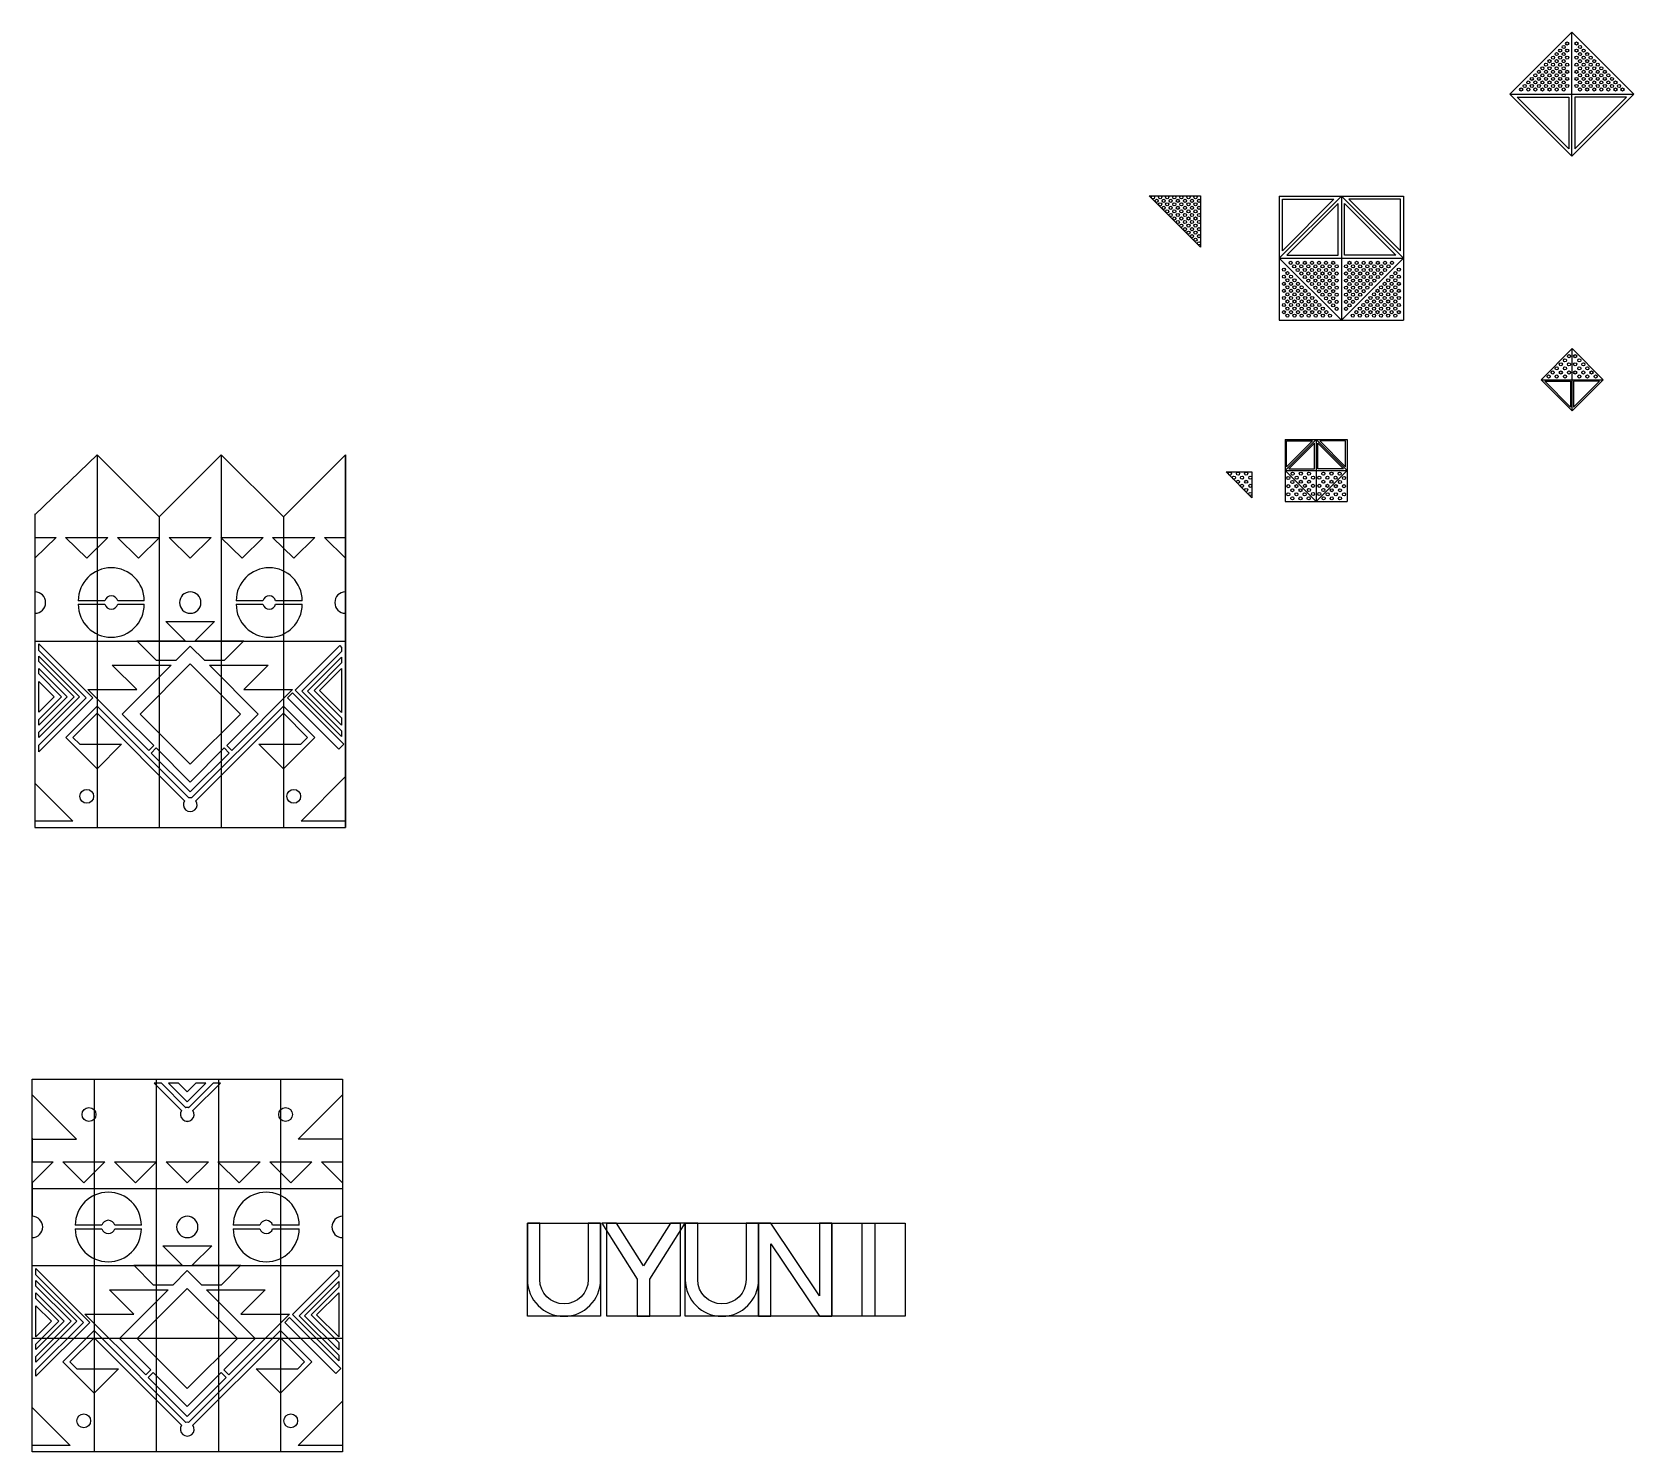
# Model space of a CAD drawing. Header units: metres. Extents: x 19.3 to 45.1, y -71.6 to -48.7.
import ezdxf

# ---------------------------------------------------------------- set-up
doc = ezdxf.new("R2010")
doc.units = ezdxf.units.M
doc.layers.add('0-LOUVRE', color=7, linetype='Continuous')

msp = doc.modelspace()

# ---------------------------------------------------------------- linework, layer by layer
at = {"color": 8}
for p, q in [((43.107, -49.713), (44.107, -48.713)), ((44.107, -50.713), (44.107, -48.713)), ((44.107, -48.713), (45.107, -49.713)), ((43.107, -49.713), (45.107, -49.713)), ((44.107, -50.713), (43.107, -49.713)), ((45.107, -49.713), (44.107, -50.713)), ((44.11, -53.809), (43.61, -54.309)), ((44.11, -54.809), (44.11, -53.809)), ((44.61, -54.309), (44.11, -53.809)), ((43.61, -54.309), (44.61, -54.309)), ((43.61, -54.309), (44.11, -54.809)), ((44.11, -54.809), (44.61, -54.309))]:
    msp.add_line(p, q, dxfattribs=at)
for p, q in [((39.395, -51.353), (41.395, -51.353)), ((39.395, -51.353), (39.395, -53.353)), ((40.395, -51.353), (39.395, -52.353)), ((40.395, -51.353), (40.395, -53.353)), ((41.395, -52.353), (40.395, -51.353)), ((41.395, -51.353), (41.395, -53.353)), ((39.395, -52.353), (41.395, -52.353)), ((39.395, -52.353), (40.395, -53.353)), ((40.395, -53.353), (41.395, -52.353)), ((39.395, -53.353), (41.395, -53.353)), ((39.489, -55.269), (40.489, -55.269)), ((39.489, -55.269), (39.489, -56.269)), ((39.489, -55.769), (39.989, -55.269)), ((39.989, -55.269), (39.989, -56.269)), ((39.989, -55.269), (40.489, -55.769)), ((40.489, -55.269), (40.489, -56.269)), ((39.989, -56.269), (39.489, -55.769)), ((39.489, -55.769), (40.489, -55.769)), ((40.489, -55.769), (39.989, -56.269)), ((39.489, -56.269), (40.489, -56.269))]:
    msp.add_line(p, q)
at = {"color": 8, "linetype": 'CONTINUOUS'}
for p, q in [((20.359, -55.516), (20.359, -61.516)), ((22.359, -55.516), (22.359, -61.516)), ((24.359, -55.516), (24.359, -61.516)), ((19.359, -56.467), (19.359, -56.849)), ((21.359, -56.516), (21.359, -61.516)), ((23.359, -56.516), (23.359, -61.516)), ((19.359, -56.849), (19.699, -56.849)), ((19.699, -56.849), (19.359, -57.183)), ((20.193, -57.183), (19.853, -56.849)), ((19.853, -56.849), (20.532, -56.849)), ((20.532, -56.849), (20.193, -57.183)), ((21.026, -57.183), (20.687, -56.849)), ((20.687, -56.849), (21.365, -56.849)), ((21.365, -56.849), (21.026, -57.183)), ((21.859, -57.183), (21.52, -56.849)), ((21.52, -56.849), (22.199, -56.849)), ((22.199, -56.849), (21.859, -57.183)), ((22.353, -56.849), (23.032, -56.849)), ((22.693, -57.183), (22.353, -56.849)), ((23.032, -56.849), (22.693, -57.183)), ((23.186, -56.849), (23.865, -56.849)), ((23.526, -57.183), (23.186, -56.849)), ((23.865, -56.849), (23.526, -57.183)), ((24.359, -57.183), (24.02, -56.849)), ((24.02, -56.849), (24.359, -56.849)), ((19.359, -57.183), (19.359, -57.723)), ((20.485, -57.868), (20.056, -57.868)), ((20.056, -57.923), (20.485, -57.923)), ((21.12, -57.868), (20.691, -57.868)), ((20.691, -57.923), (21.12, -57.923)), ((23.028, -57.868), (22.598, -57.868)), ((22.598, -57.923), (23.028, -57.923)), ((23.663, -57.868), (23.234, -57.868)), ((23.234, -57.923), (23.663, -57.923)), ((21.779, -58.512), (21.466, -58.199)), ((21.466, -58.199), (22.252, -58.199)), ((22.252, -58.199), (21.939, -58.512)), ((19.359, -58.516), (24.359, -58.516)), ((21.314, -58.829), (20.997, -58.512)), ((20.997, -58.512), (21.779, -58.512)), ((21.939, -58.512), (22.722, -58.512)), ((22.722, -58.512), (22.405, -58.829)), ((19.422, -58.561), (20.29, -59.43)), ((19.422, -58.666), (19.422, -58.561)), ((20.186, -59.43), (19.422, -58.666)), ((19.422, -58.757), (20.078, -59.413)), ((19.422, -58.846), (19.422, -58.757)), ((21.859, -58.596), (21.626, -58.829)), ((22.092, -58.829), (21.859, -58.596)), ((23.551, -59.306), (24.269, -58.589)), ((24.297, -58.685), (23.659, -59.323)), ((23.748, -59.323), (24.297, -58.774)), ((24.269, -58.589), (24.297, -58.617)), ((24.297, -58.617), (24.297, -58.685)), ((24.297, -58.774), (24.297, -58.866)), ((19.989, -59.413), (19.422, -58.846)), ((19.422, -58.957), (19.878, -59.413)), ((19.422, -59.046), (19.422, -58.957)), ((19.789, -59.413), (19.422, -59.046)), ((20.997, -59.297), (20.604, -58.905)), ((20.604, -58.905), (21.55, -58.905)), ((21.55, -58.905), (20.765, -59.69)), ((21.052, -59.69), (21.859, -58.883)), ((21.626, -58.829), (21.314, -58.829)), ((21.859, -58.883), (22.667, -59.69)), ((22.405, -58.829), (22.092, -58.829)), ((22.954, -59.69), (22.168, -58.905)), ((22.168, -58.905), (23.114, -58.905)), ((23.114, -58.905), (22.722, -59.297)), ((24.297, -58.866), (23.854, -59.309)), ((23.943, -59.309), (24.297, -58.955)), ((24.297, -58.955), (24.297, -59.664)), ((19.422, -59.165), (19.67, -59.413)), ((19.422, -59.661), (19.422, -59.165)), ((21.191, -60.277), (20.211, -59.297)), ((20.211, -59.297), (20.997, -59.297)), ((23.507, -59.297), (22.527, -60.277)), ((22.722, -59.297), (23.507, -59.297)), ((24.297, -60.052), (23.551, -59.306)), ((23.659, -59.323), (24.297, -59.96)), ((24.297, -59.871), (23.748, -59.323)), ((23.854, -59.309), (24.297, -59.753)), ((24.297, -59.664), (23.943, -59.309)), ((20.078, -59.413), (19.422, -60.07)), ((19.878, -59.413), (19.422, -59.869)), ((19.422, -59.981), (19.989, -59.413)), ((19.67, -59.413), (19.422, -59.661)), ((19.422, -59.78), (19.789, -59.413)), ((20.29, -59.43), (19.422, -60.298)), ((19.422, -60.194), (20.186, -59.43)), ((19.854, -60.067), (20.359, -59.562)), ((20.359, -59.562), (21.838, -61.041)), ((21.88, -61.041), (23.36, -59.562)), ((23.36, -59.562), (23.865, -60.067)), ((23.428, -59.43), (23.507, -59.351)), ((24.252, -60.254), (23.428, -59.43)), ((23.507, -59.351), (24.331, -60.175)), ((19.422, -59.869), (19.422, -59.78)), ((20.359, -59.677), (19.969, -60.067)), ((21.768, -61.087), (20.359, -59.677)), ((20.765, -59.69), (21.272, -60.197)), ((21.859, -60.498), (21.052, -59.69)), ((22.667, -59.69), (21.859, -60.498)), ((23.36, -59.677), (21.95, -61.087)), ((22.447, -60.197), (22.954, -59.69)), ((23.749, -60.067), (23.36, -59.677)), ((24.297, -59.753), (24.297, -59.871)), ((19.422, -60.07), (19.422, -59.981)), ((20.359, -60.572), (19.854, -60.067)), ((19.969, -60.067), (20.081, -60.178)), ((23.865, -60.067), (23.36, -60.572)), ((23.638, -60.178), (23.749, -60.067)), ((24.297, -59.96), (24.297, -60.052)), ((19.422, -60.298), (19.422, -60.194)), ((20.081, -60.178), (20.752, -60.178)), ((20.752, -60.178), (20.359, -60.572)), ((21.272, -60.197), (21.191, -60.277)), ((21.232, -60.318), (21.312, -60.237)), ((21.859, -60.945), (21.232, -60.318)), ((21.312, -60.237), (21.859, -60.785)), ((21.859, -60.785), (22.406, -60.237)), ((22.487, -60.318), (21.859, -60.945)), ((22.406, -60.237), (22.487, -60.318)), ((22.527, -60.277), (22.447, -60.197)), ((23.36, -60.572), (22.966, -60.178)), ((22.966, -60.178), (23.638, -60.178)), ((24.331, -60.175), (24.252, -60.254)), ((19.359, -60.802), (19.971, -61.414)), ((23.643, -61.414), (24.359, -60.698)), ((19.971, -61.414), (19.359, -61.414)), ((24.359, -61.414), (23.643, -61.414))]:
    msp.add_line(p, q, dxfattribs=at)
at = {"color": 8}
for points in [[(43.107, -49.713), (44.107, -50.713), (45.107, -49.713), (44.107, -48.713)], [(44.057, -50.592), (43.228, -49.763), (44.057, -49.763)], [(44.157, -50.592), (44.986, -49.763), (44.157, -49.763)], [(44.085, -54.749), (43.671, -54.334), (44.085, -54.334)], [(44.135, -54.749), (44.55, -54.334), (44.135, -54.334)]]:
    msp.add_lwpolyline(points, close=True, dxfattribs=at)
for points in [[(37.3, -51.347), (38.129, -51.347), (38.129, -52.176), (37.3, -51.347)], [(38.538, -55.794), (38.953, -55.794), (38.953, -56.209), (38.538, -55.794)]]:
    msp.add_lwpolyline(points)
for points in [[(40.274, -51.403), (39.445, -52.232), (39.445, -51.403)], [(40.345, -51.474), (39.515, -52.303), (40.345, -52.303)], [(40.445, -51.474), (41.274, -52.303), (40.445, -52.303)], [(40.515, -51.403), (41.345, -52.232), (41.345, -51.403)], [(39.929, -55.294), (39.514, -55.709), (39.514, -55.294)], [(39.964, -55.33), (39.55, -55.744), (39.964, -55.744)], [(40.014, -55.33), (40.429, -55.744), (40.014, -55.744)], [(40.05, -55.294), (40.464, -55.709), (40.464, -55.294)], [(27.288, -67.885), (28.468, -67.885), (28.468, -69.385), (27.288, -69.385)], [(29.831, -67.885), (29.594, -67.885), (29.158, -68.572), (28.722, -67.885), (28.485, -67.885), (29.058, -68.788), (29.058, -69.385), (29.258, -69.385), (29.258, -68.788)], [(28.568, -67.885), (29.748, -67.885), (29.748, -69.385), (28.568, -69.385)], [(29.831, -67.885), (31.011, -67.885), (31.011, -69.385), (29.831, -69.385)], [(31.011, -67.885), (32.191, -67.885), (32.191, -69.385), (31.011, -69.385)], [(31.211, -68.217), (31.991, -69.385), (32.191, -69.385), (32.191, -67.885), (31.991, -67.885), (31.991, -69.053), (31.211, -67.885), (31.011, -67.885), (31.011, -69.385), (31.211, -69.385)], [(32.191, -67.885), (33.371, -67.885), (33.371, -69.385), (32.191, -69.385)], [(32.681, -67.885), (32.881, -67.885), (32.881, -69.385), (32.681, -69.385)]]:
    msp.add_lwpolyline(points, close=True)
msp.add_lwpolyline([(44.11, -54.809), (43.61, -54.309), (44.11, -53.809), (44.61, -54.309), (44.11, -54.809)], dxfattribs=at)
at = {"color": 8, "linetype": 'CONTINUOUS'}
msp.add_lwpolyline([(24.359, -55.516), (23.359, -56.516), (22.359, -55.516), (21.359, -56.516), (20.359, -55.516), (19.359, -56.483), (19.359, -61.516), (24.359, -61.516)], close=True, dxfattribs=at)
for points in [[(27.488, -67.885), (27.288, -67.885), (27.288, -68.795, 1), (28.468, -68.795), (28.468, -67.885), (28.268, -67.885), (28.268, -68.795, -1), (27.488, -68.795)], [(30.031, -67.885), (29.831, -67.885), (29.831, -68.795, 1), (31.011, -68.795), (31.011, -67.885), (30.811, -67.885), (30.811, -68.795, -1), (30.031, -68.795)]]:
    msp.add_lwpolyline(points, format="xyb", close=True)
at = {"color": 8}
for centre in [(43.918, -49.011), (43.975, -48.954), (44.032, -48.897), (44.032, -49.011), (44.182, -48.897), (44.182, -49.011), (44.239, -48.954), (44.296, -49.011), (43.69, -49.239), (43.747, -49.182), (43.804, -49.125), (43.804, -49.239), (43.861, -49.068), (43.861, -49.182), (43.918, -49.125), (43.918, -49.239), (43.975, -49.068), (43.975, -49.182), (44.032, -49.125), (44.032, -49.239), (44.182, -49.125), (44.182, -49.239), (44.239, -49.068), (44.239, -49.182), (44.296, -49.125), (44.296, -49.239), (44.353, -49.068), (44.353, -49.182), (44.41, -49.125), (44.41, -49.239), (44.467, -49.182), (44.524, -49.239), (43.405, -49.524), (43.462, -49.467), (43.519, -49.41), (43.519, -49.524), (43.576, -49.353), (43.576, -49.467), (43.633, -49.296), (43.633, -49.41), (43.633, -49.524), (43.69, -49.353), (43.69, -49.467), (43.747, -49.296), (43.747, -49.41), (43.747, -49.524), (43.804, -49.353), (43.804, -49.467), (43.861, -49.296), (43.861, -49.41), (43.861, -49.524), (43.918, -49.353), (43.918, -49.467), (43.975, -49.296), (43.975, -49.41), (43.975, -49.524), (44.032, -49.353), (44.032, -49.467), (44.182, -49.353), (44.182, -49.467), (44.239, -49.296), (44.239, -49.41), (44.239, -49.524), (44.296, -49.353), (44.296, -49.467), (44.353, -49.296), (44.353, -49.41), (44.353, -49.524), (44.41, -49.353), (44.41, -49.467), (44.467, -49.296), (44.467, -49.41), (44.467, -49.524), (44.524, -49.353), (44.524, -49.467), (44.581, -49.296), (44.581, -49.41), (44.581, -49.524), (44.638, -49.353), (44.638, -49.467), (44.695, -49.41), (44.695, -49.524), (44.752, -49.467), (44.809, -49.524), (43.291, -49.638), (43.348, -49.581), (43.405, -49.638), (43.462, -49.581), (43.519, -49.638), (43.576, -49.581), (43.633, -49.638), (43.69, -49.581), (43.747, -49.638), (43.804, -49.581), (43.861, -49.638), (43.918, -49.581), (43.975, -49.638), (44.032, -49.581), (44.182, -49.581), (44.239, -49.638), (44.296, -49.581), (44.353, -49.638), (44.41, -49.581), (44.467, -49.638), (44.524, -49.581), (44.581, -49.638), (44.638, -49.581), (44.695, -49.638), (44.752, -49.581), (44.809, -49.638), (44.866, -49.581), (44.923, -49.638), (44.06, -53.93), (44.16, -53.93), (43.798, -54.193), (43.863, -54.127), (43.929, -54.061), (43.929, -54.193), (43.995, -53.996), (43.995, -54.127), (44.06, -54.061), (44.06, -54.193), (44.16, -54.061), (44.16, -54.193), (44.226, -53.996), (44.226, -54.127), (44.292, -54.061), (44.292, -54.193), (44.357, -54.127), (44.423, -54.193), (43.732, -54.258), (43.863, -54.258), (43.995, -54.258), (44.226, -54.258), (44.357, -54.258), (44.489, -54.258)]:
    msp.add_circle(centre, 0.025, dxfattribs=at)
for centre in [(37.363, -51.372), (37.42, -51.429), (37.477, -51.372), (37.477, -51.486), (37.534, -51.429), (37.534, -51.543), (37.591, -51.372), (37.591, -51.486), (37.591, -51.6), (37.648, -51.429), (37.648, -51.543), (37.705, -51.372), (37.705, -51.486), (37.705, -51.6), (37.762, -51.429), (37.762, -51.543), (37.819, -51.372), (37.819, -51.486), (37.819, -51.6), (37.876, -51.429), (37.876, -51.543), (37.933, -51.372), (37.933, -51.486), (37.933, -51.6), (37.99, -51.429), (37.99, -51.543), (38.047, -51.372), (38.047, -51.486), (38.047, -51.6), (38.104, -51.429), (38.104, -51.543), (37.648, -51.657), (37.705, -51.714), (37.762, -51.657), (37.762, -51.771), (37.819, -51.714), (37.819, -51.828), (37.876, -51.657), (37.876, -51.771), (37.933, -51.714), (37.933, -51.828), (37.99, -51.657), (37.99, -51.771), (38.047, -51.714), (38.047, -51.828), (38.104, -51.657), (38.104, -51.771), (37.876, -51.885), (37.933, -51.942), (37.99, -51.885), (37.99, -51.999), (38.047, -51.942), (38.047, -52.056), (38.104, -51.885), (38.104, -51.999), (38.104, -52.113), (39.47, -52.537), (39.527, -52.594), (39.579, -52.428), (39.636, -52.485), (39.693, -52.428), (39.693, -52.542), (39.75, -52.485), (39.75, -52.599), (39.807, -52.428), (39.807, -52.542), (39.864, -52.485), (39.864, -52.599), (39.921, -52.428), (39.921, -52.542), (39.978, -52.485), (39.978, -52.599), (40.035, -52.428), (40.035, -52.542), (40.092, -52.485), (40.092, -52.599), (40.149, -52.428), (40.149, -52.542), (40.206, -52.485), (40.206, -52.599), (40.263, -52.428), (40.263, -52.542), (40.32, -52.485), (40.32, -52.599), (40.47, -52.485), (40.47, -52.599), (40.527, -52.428), (40.527, -52.542), (40.584, -52.485), (40.584, -52.599), (40.641, -52.428), (40.641, -52.542), (40.698, -52.485), (40.698, -52.599), (40.755, -52.428), (40.755, -52.542), (40.812, -52.485), (40.812, -52.599), (40.869, -52.428), (40.869, -52.542), (40.926, -52.485), (40.926, -52.599), (40.983, -52.428), (40.983, -52.542), (41.04, -52.485), (41.04, -52.599), (41.097, -52.428), (41.097, -52.542), (41.154, -52.485), (41.211, -52.428), (41.263, -52.594), (41.32, -52.537), (39.47, -52.651), (39.47, -52.765), (39.47, -52.879), (39.527, -52.708), (39.527, -52.822), (39.584, -52.651), (39.584, -52.765), (39.584, -52.879), (39.641, -52.708), (39.641, -52.822), (39.698, -52.765), (39.698, -52.879), (39.755, -52.822), (39.807, -52.656), (39.812, -52.879), (39.864, -52.713), (39.921, -52.656), (39.921, -52.77), (39.978, -52.713), (39.978, -52.827), (40.035, -52.656), (40.035, -52.77), (40.035, -52.884), (40.092, -52.713), (40.092, -52.827), (40.149, -52.656), (40.149, -52.77), (40.149, -52.884), (40.206, -52.713), (40.206, -52.827), (40.263, -52.656), (40.263, -52.77), (40.263, -52.884), (40.32, -52.713), (40.32, -52.827), (40.47, -52.713), (40.47, -52.827), (40.527, -52.656), (40.527, -52.77), (40.527, -52.884), (40.584, -52.713), (40.584, -52.827), (40.641, -52.656), (40.641, -52.77), (40.641, -52.884), (40.698, -52.713), (40.698, -52.827), (40.755, -52.656), (40.755, -52.77), (40.755, -52.884), (40.812, -52.713), (40.812, -52.827), (40.869, -52.656), (40.869, -52.77), (40.926, -52.713), (40.978, -52.879), (40.983, -52.656), (41.035, -52.822), (41.092, -52.765), (41.092, -52.879), (41.149, -52.708), (41.149, -52.822), (41.206, -52.651), (41.206, -52.765), (41.206, -52.879), (41.263, -52.708), (41.263, -52.822), (41.32, -52.651), (41.32, -52.765), (41.32, -52.879), (39.47, -52.993), (39.47, -53.107), (39.527, -52.936), (39.527, -53.05), (39.584, -52.993), (39.584, -53.107), (39.641, -52.936), (39.641, -53.05), (39.698, -52.993), (39.698, -53.107), (39.755, -52.936), (39.755, -53.05), (39.812, -52.993), (39.812, -53.107), (39.869, -52.936), (39.869, -53.05), (39.926, -52.993), (39.926, -53.107), (39.983, -53.05), (40.04, -53.107), (40.092, -52.941), (40.149, -52.998), (40.206, -52.941), (40.206, -53.055), (40.263, -52.998), (40.263, -53.112), (40.32, -52.941), (40.32, -53.055), (40.47, -52.941), (40.47, -53.055), (40.527, -52.998), (40.527, -53.112), (40.584, -52.941), (40.584, -53.055), (40.641, -52.998), (40.698, -52.941), (40.75, -53.107), (40.807, -53.05), (40.864, -52.993), (40.864, -53.107), (40.921, -52.936), (40.921, -53.05), (40.978, -52.993), (40.978, -53.107), (41.035, -52.936), (41.035, -53.05), (41.092, -52.993), (41.092, -53.107), (41.149, -52.936), (41.149, -53.05), (41.206, -52.993), (41.206, -53.107), (41.263, -52.936), (41.263, -53.05), (41.32, -52.993), (41.32, -53.107), (39.47, -53.221), (39.527, -53.164), (39.527, -53.278), (39.584, -53.221), (39.641, -53.164), (39.641, -53.278), (39.698, -53.221), (39.755, -53.164), (39.755, -53.278), (39.812, -53.221), (39.869, -53.164), (39.869, -53.278), (39.926, -53.221), (39.983, -53.164), (39.983, -53.278), (40.04, -53.221), (40.097, -53.164), (40.097, -53.278), (40.154, -53.221), (40.211, -53.278), (40.32, -53.169), (40.47, -53.169), (40.579, -53.278), (40.636, -53.221), (40.693, -53.164), (40.693, -53.278), (40.75, -53.221), (40.807, -53.164), (40.807, -53.278), (40.864, -53.221), (40.921, -53.164), (40.921, -53.278), (40.978, -53.221), (41.035, -53.164), (41.035, -53.278), (41.092, -53.221), (41.149, -53.164), (41.149, -53.278), (41.206, -53.221), (41.263, -53.164), (41.263, -53.278), (41.32, -53.221), (38.599, -55.82), (38.665, -55.886), (38.731, -55.82), (38.731, -55.952), (38.796, -55.886), (38.862, -55.82), (38.862, -55.952), (38.928, -55.886), (39.54, -55.891), (39.606, -55.957), (39.611, -55.82), (39.677, -55.886), (39.742, -55.82), (39.742, -55.952), (39.808, -55.886), (39.874, -55.82), (39.874, -55.952), (39.939, -55.886), (40.039, -55.886), (40.105, -55.82), (40.105, -55.952), (40.171, -55.886), (40.236, -55.82), (40.236, -55.952), (40.302, -55.886), (40.367, -55.82), (40.373, -55.957), (40.438, -55.891), (38.796, -56.017), (38.862, -56.083), (38.928, -56.017), (38.928, -56.149), (39.54, -56.022), (39.54, -56.154), (39.606, -56.088), (39.606, -56.219), (39.672, -56.022), (39.672, -56.154), (39.737, -56.088), (39.737, -56.219), (39.803, -56.154), (39.808, -56.017), (39.869, -56.219), (39.874, -56.083), (39.939, -56.017), (39.939, -56.149), (40.039, -56.017), (40.039, -56.149), (40.105, -56.083), (40.11, -56.219), (40.171, -56.017), (40.176, -56.154), (40.241, -56.088), (40.241, -56.219), (40.307, -56.022), (40.307, -56.154), (40.373, -56.088), (40.373, -56.219), (40.438, -56.022), (40.438, -56.154)]:
    msp.add_circle(centre, 0.025)
at = {"color": 8, "linetype": 'CONTINUOUS'}
for centre in [(20.192, -61.015), (23.526, -61.015)]:
    msp.add_circle(centre, 0.111, dxfattribs=at)
for centre, radius, start, end in [((20.588, -57.868), 0.532, 0, 180), ((23.131, -57.868), 0.532, 0, 180), ((19.359, -57.896), 0.172, -90, 90), ((21.859, -57.896), 0.172, 0, 180), ((24.359, -57.896), 0.172, 90, -90), ((20.588, -57.923), 0.532, -180, 0), ((20.588, -57.896), 0.107, 15.0259, 164.9741), ((20.588, -57.896), 0.107, -164.9741, -15.0259), ((21.859, -57.896), 0.172, -180, 0), ((23.131, -57.923), 0.532, -180, 0), ((23.131, -57.896), 0.107, 15.0259, 164.9741), ((23.131, -57.896), 0.107, -164.9741, -15.0259), ((21.859, -61.15), 0.111, 145.1803, 34.8197), ((21.859, -61.137), 0.0979, 77.4947, 102.5053)]:
    msp.add_arc(centre, radius, start, end, dxfattribs=at)
at = {"layer": '0-LOUVRE', "color": 250, "linetype": 'CONTINUOUS'}
for p, q in [((19.312, -71.568), (19.312, -65.568)), ((20.312, -65.568), (20.312, -71.568)), ((21.312, -65.568), (21.312, -71.568)), ((22.312, -65.568), (22.312, -71.568)), ((23.312, -65.568), (23.312, -71.568)), ((24.312, -65.568), (24.312, -71.568)), ((20.028, -66.535), (19.312, -65.819)), ((23.596, -66.535), (24.312, -65.819)), ((19.312, -66.519), (19.312, -66.901)), ((19.312, -66.535), (20.028, -66.535)), ((24.312, -66.535), (23.596, -66.535)), ((19.312, -66.901), (19.651, -66.901)), ((19.651, -66.901), (19.312, -67.235)), ((20.145, -67.235), (19.806, -66.901)), ((19.806, -66.901), (20.485, -66.901)), ((20.485, -66.901), (20.145, -67.235)), ((20.979, -67.235), (20.639, -66.901)), ((20.639, -66.901), (21.318, -66.901)), ((21.318, -66.901), (20.979, -67.235)), ((21.812, -67.235), (21.473, -66.901)), ((21.473, -66.901), (22.151, -66.901)), ((22.151, -66.901), (21.812, -67.235)), ((22.306, -66.901), (22.984, -66.901)), ((22.645, -67.235), (22.306, -66.901)), ((22.984, -66.901), (22.645, -67.235)), ((23.139, -66.901), (23.818, -66.901)), ((23.478, -67.235), (23.139, -66.901)), ((23.818, -66.901), (23.478, -67.235)), ((24.312, -67.235), (23.972, -66.901)), ((23.972, -66.901), (24.312, -66.901)), ((19.312, -67.235), (19.312, -67.775)), ((24.312, -67.333), (19.312, -67.333)), ((20.438, -67.92), (20.008, -67.92)), ((20.008, -67.975), (20.438, -67.975)), ((21.073, -67.92), (20.643, -67.92)), ((20.643, -67.975), (21.073, -67.975)), ((22.98, -67.92), (22.551, -67.92)), ((22.551, -67.975), (22.98, -67.975)), ((23.616, -67.92), (23.186, -67.92)), ((23.186, -67.975), (23.616, -67.975)), ((21.732, -68.564), (21.419, -68.251)), ((21.419, -68.251), (22.205, -68.251)), ((22.205, -68.251), (21.892, -68.564)), ((19.312, -68.568), (24.312, -68.568)), ((19.375, -68.613), (20.243, -69.482)), ((19.375, -68.718), (19.375, -68.613)), ((21.267, -68.881), (20.95, -68.564)), ((20.95, -68.564), (21.732, -68.564)), ((21.892, -68.564), (22.674, -68.564)), ((22.674, -68.564), (22.357, -68.881)), ((20.139, -69.482), (19.375, -68.718)), ((19.375, -68.809), (20.031, -69.465)), ((19.375, -68.898), (19.375, -68.809)), ((21.812, -68.648), (21.579, -68.881)), ((22.045, -68.881), (21.812, -68.648)), ((23.504, -69.358), (24.222, -68.641)), ((24.25, -68.737), (23.612, -69.375)), ((23.701, -69.375), (24.25, -68.826)), ((24.222, -68.641), (24.25, -68.669)), ((24.25, -68.669), (24.25, -68.737)), ((24.25, -68.826), (24.25, -68.918)), ((19.942, -69.465), (19.375, -68.898)), ((19.375, -69.009), (19.831, -69.465)), ((19.375, -69.098), (19.375, -69.009)), ((19.742, -69.465), (19.375, -69.098)), ((20.95, -69.349), (20.557, -68.957)), ((20.557, -68.957), (21.503, -68.957)), ((21.503, -68.957), (20.718, -69.742)), ((21.005, -69.742), (21.812, -68.935)), ((21.579, -68.881), (21.267, -68.881)), ((21.812, -68.935), (22.619, -69.742)), ((22.357, -68.881), (22.045, -68.881)), ((22.906, -69.742), (22.121, -68.957)), ((22.121, -68.957), (23.067, -68.957)), ((23.067, -68.957), (22.674, -69.349)), ((24.25, -68.918), (23.806, -69.361)), ((23.895, -69.361), (24.25, -69.007)), ((24.25, -69.007), (24.25, -69.716)), ((19.375, -69.217), (19.623, -69.465)), ((19.375, -69.713), (19.375, -69.217)), ((21.144, -70.329), (20.164, -69.349)), ((20.164, -69.349), (20.95, -69.349)), ((23.46, -69.349), (22.48, -70.329)), ((22.674, -69.349), (23.46, -69.349)), ((24.25, -70.104), (23.504, -69.358)), ((23.612, -69.375), (24.25, -70.012)), ((24.25, -69.923), (23.701, -69.375)), ((23.806, -69.361), (24.25, -69.804)), ((24.25, -69.716), (23.895, -69.361)), ((20.031, -69.465), (19.375, -70.122)), ((19.831, -69.465), (19.375, -69.921)), ((19.375, -70.033), (19.942, -69.465)), ((19.623, -69.465), (19.375, -69.713)), ((19.375, -69.832), (19.742, -69.465)), ((20.243, -69.482), (19.375, -70.35)), ((19.375, -70.246), (20.139, -69.482)), ((19.806, -70.119), (20.311, -69.613)), ((20.311, -69.613), (21.791, -71.093)), ((21.833, -71.093), (23.313, -69.613)), ((23.313, -69.613), (23.818, -70.119)), ((23.381, -69.482), (23.459, -69.403)), ((24.205, -70.306), (23.381, -69.482)), ((23.459, -69.403), (24.284, -70.227)), ((24.312, -69.742), (19.312, -69.742)), ((19.375, -69.921), (19.375, -69.832)), ((20.311, -69.729), (19.922, -70.119)), ((21.721, -71.139), (20.311, -69.729)), ((20.718, -69.742), (21.224, -70.249)), ((21.812, -70.549), (21.005, -69.742)), ((22.619, -69.742), (21.812, -70.549)), ((23.313, -69.729), (21.903, -71.139)), ((22.4, -70.249), (22.906, -69.742)), ((23.702, -70.119), (23.313, -69.729)), ((24.25, -69.804), (24.25, -69.923)), ((19.375, -70.122), (19.375, -70.033)), ((20.311, -70.624), (19.806, -70.119)), ((19.922, -70.119), (20.033, -70.23)), ((23.818, -70.119), (23.313, -70.624)), ((23.59, -70.23), (23.702, -70.119)), ((24.25, -70.012), (24.25, -70.104)), ((19.375, -70.35), (19.375, -70.246)), ((20.033, -70.23), (20.705, -70.23)), ((20.705, -70.23), (20.311, -70.624)), ((21.224, -70.249), (21.144, -70.329)), ((21.184, -70.37), (21.265, -70.289)), ((21.812, -70.997), (21.184, -70.37)), ((21.265, -70.289), (21.812, -70.837)), ((21.812, -70.837), (22.359, -70.289)), ((22.439, -70.37), (21.812, -70.997)), ((22.359, -70.289), (22.439, -70.37)), ((22.48, -70.329), (22.4, -70.249)), ((23.313, -70.624), (22.919, -70.23)), ((22.919, -70.23), (23.59, -70.23)), ((24.284, -70.227), (24.205, -70.306)), ((19.312, -70.854), (19.924, -71.466)), ((23.595, -71.466), (24.312, -70.75)), ((19.924, -71.466), (19.312, -71.466)), ((24.312, -71.466), (23.595, -71.466))]:
    msp.add_line(p, q, dxfattribs=at)
for points in [[(19.312, -65.568), (24.312, -65.568), (24.312, -71.568), (19.312, -71.568)], [(22.112, -65.631), (21.951, -65.631), (21.812, -65.77), (21.672, -65.631), (21.512, -65.631), (21.812, -65.931)]]:
    msp.add_lwpolyline(points, close=True, dxfattribs=at)
msp.add_lwpolyline([(21.903, -66.072), (22.345, -65.631), (22.229, -65.631), (21.833, -66.027, 0.098453), (21.791, -66.027), (21.395, -65.631), (21.279, -65.631), (21.721, -66.072, 1.913624)], format="xyb", close=True, dxfattribs=at)
for centre in [(20.229, -66.136), (23.395, -66.136), (20.145, -71.067), (23.478, -71.067)]:
    msp.add_circle(centre, 0.111, dxfattribs=at)
for centre, radius, start, end in [((21.812, -66.133), 0.109, 78.7544, 101.2456), ((21.812, -66.136), 0.111, 145.1803, 34.8197), ((20.54, -67.92), 0.532, 0, 180), ((23.083, -67.92), 0.532, 0, 180), ((19.312, -67.947), 0.172, -90, 90), ((21.812, -67.947), 0.172, 0, 180), ((24.312, -67.947), 0.172, 90, -90), ((20.54, -67.975), 0.532, -180, 0), ((20.54, -67.947), 0.107, 15.0259, 164.9741), ((20.54, -67.947), 0.107, -164.9741, -15.0259), ((21.812, -67.947), 0.172, -180, 0), ((23.083, -67.975), 0.532, -180, 0), ((23.083, -67.947), 0.107, 15.0259, 164.9741), ((23.083, -67.947), 0.107, -164.9741, -15.0259), ((21.812, -71.202), 0.111, 145.1803, 34.8197), ((21.812, -71.189), 0.0979, 77.4947, 102.5053)]:
    msp.add_arc(centre, radius, start, end, dxfattribs=at)

doc.saveas('drawing.dxf')
